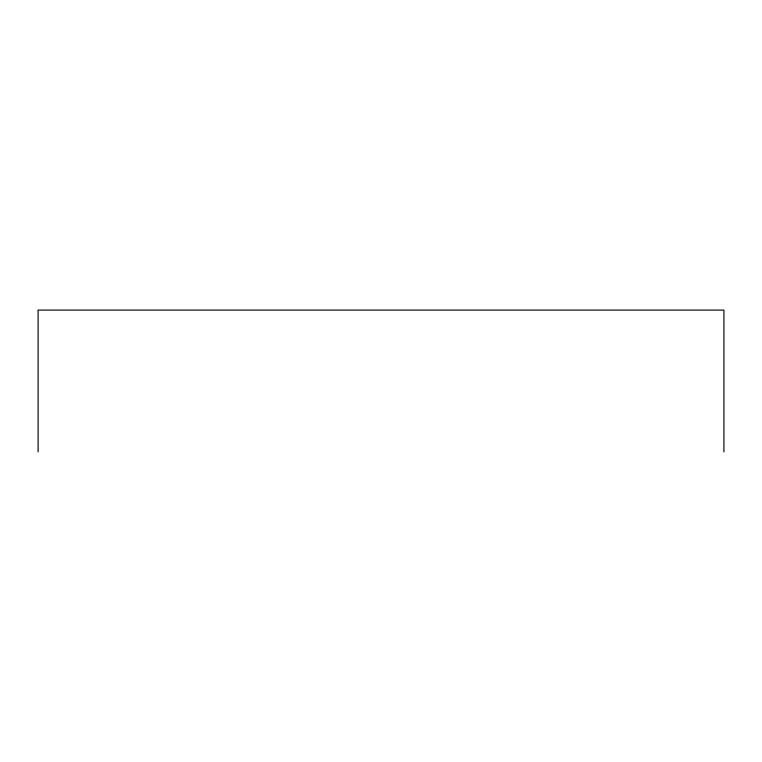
<?xml version="1.0" encoding="UTF-8"?>
<svg xmlns="http://www.w3.org/2000/svg" width="762" height="762" viewBox="0 0 762 762"><rect width="100%" height="100%" fill="white"/><g stroke="black" fill="none" stroke-linecap="round" stroke-linejoin="round"><path stroke-width="1.14" d="M723.9 451.904L723.9 310.096L38.1 310.096L38.1 451.904"/></g></svg>
